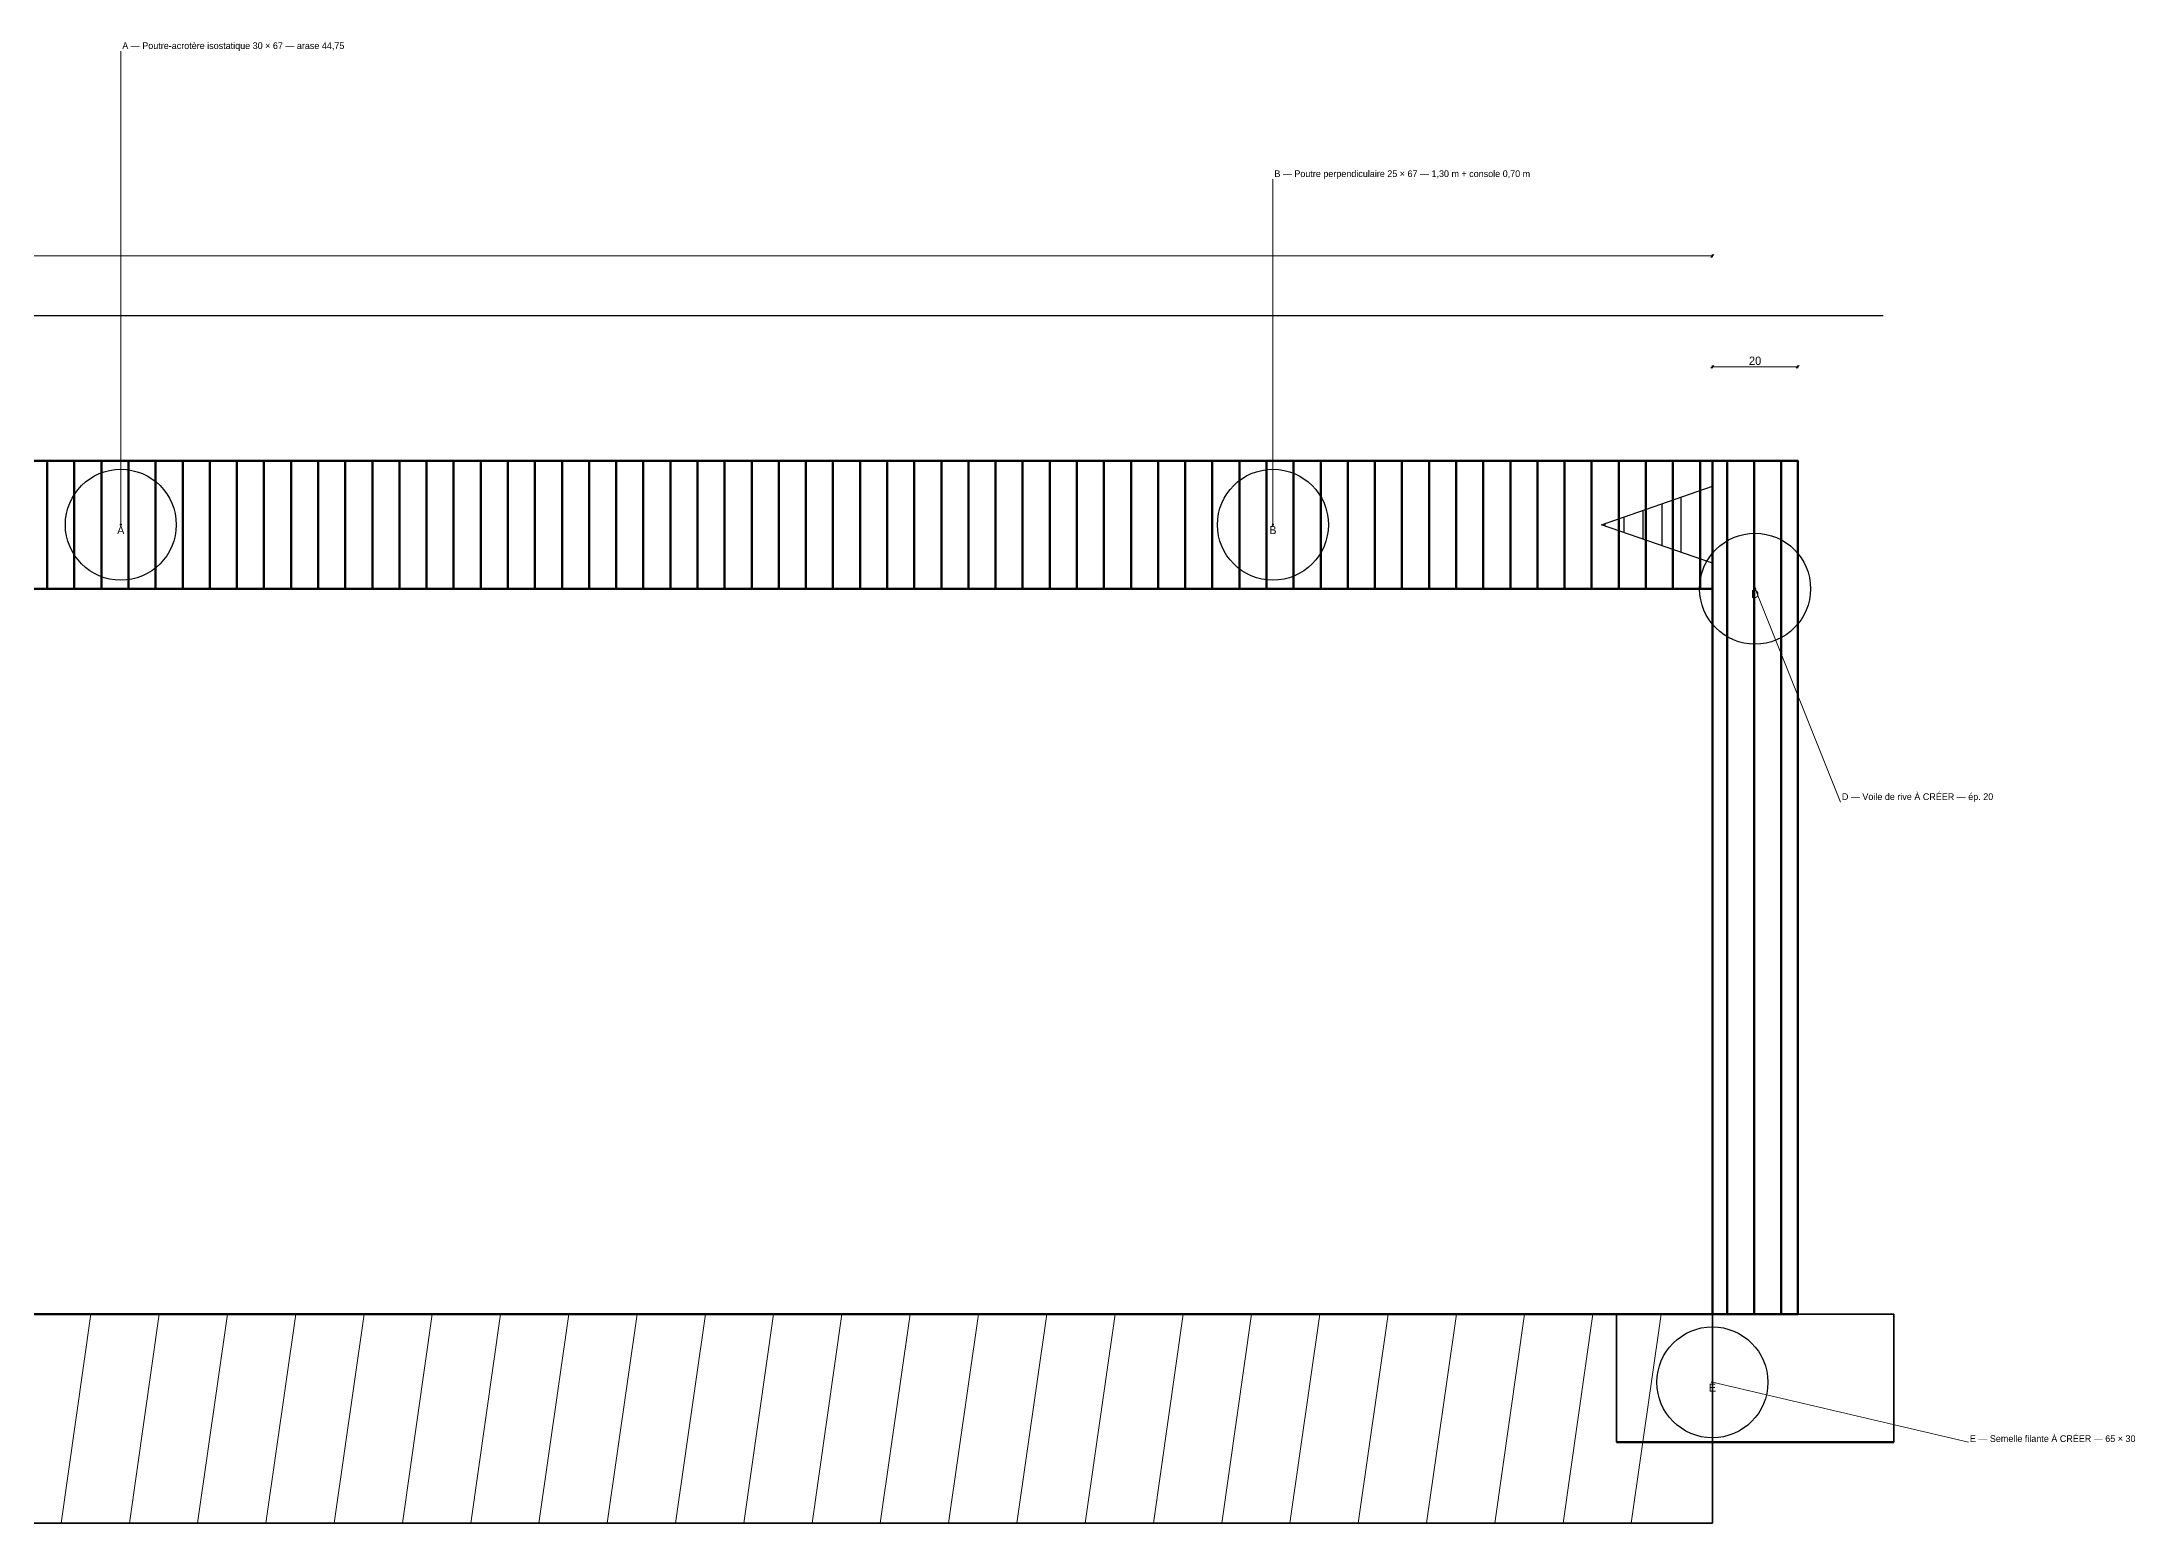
# Model space of a CAD drawing. Header units: centimetres. Extents: x -115 to 902, y -49 to 328.
# Drawn here: x 411.5 to 902.1, y -49 to 298.2 of the extents above; entities that cross this region are included whole.
import ezdxf

# ---------------------------------------------------------------- set-up
doc = ezdxf.new("R2010")
doc.units = ezdxf.units.CM
for name, color, linetype, lineweight in [('STR_COFFRAGE_BA', 6, 'CONTINUOUS', 50), ('STR_COTATIONS_TEXTES', 7, 'CONTINUOUS', 25), ('STR_EXISTANT', 7, 'CONTINUOUS', 18)]:
    doc.layers.add(name, color=color, linetype=linetype, lineweight=lineweight)

msp = doc.modelspace()

# ---------------------------------------------------------------- hatches: boundary and pattern name
at = {"layer": 'STR_COFFRAGE_BA'}
h = msp.add_hatch(dxfattribs=at)
h.set_pattern_fill('ANSI31', scale=2, angle=45)
h.paths.add_polyline_path([(0, 170), (803, 170), (803, 200), (0, 200)])
h = msp.add_hatch(dxfattribs=at)
h.set_pattern_fill('ANSI31', scale=2, angle=45)
h.paths.add_polyline_path([(803, 0), (823, 0), (823, 200), (803, 200)])
at = {"layer": 'STR_COTATIONS_TEXTES'}
h = msp.add_hatch(dxfattribs=at)
h.set_pattern_fill('ANSI31', scale=1.4, angle=45)
h.paths.add_polyline_path([(803, 176), (777, 185), (803, 194)])

# ---------------------------------------------------------------- linework, layer by layer
at = {"layer": 'STR_COFFRAGE_BA', "lineweight": 50}
msp.add_line((780.5, -30), (845.5, -30), dxfattribs=at)
for points in [[(0, 0), (803, 0), (803, 200), (0, 200), (0, 0)], [(0, 170), (803, 170), (803, 200), (0, 200), (0, 170)], [(803, 0), (823, 0), (823, 200), (803, 200), (803, 0)]]:
    msp.add_lwpolyline(points, dxfattribs=at)
at = {"layer": 'STR_COFFRAGE_BA', "lineweight": 35}
msp.add_lwpolyline([(780.5, -30), (845.5, -30), (845.5, 0), (780.5, 0), (780.5, -30)], dxfattribs=at)
at = {"layer": 'STR_COTATIONS_TEXTES', "lineweight": 18}
for p, q in [((430, 185), (430, 296)), ((700, 185), (700, 266)), ((0, 248), (803, 248)), ((803, 222), (823, 222)), ((813, 170), (833, 120)), ((803, -16), (863, -30))]:
    msp.add_line(p, q, dxfattribs=at)
at = {"layer": 'STR_COTATIONS_TEXTES', "lineweight": 25}
for p, q in [((802.65, 247.65), (803.35, 248.35)), ((803, 247.7), (803, 248.3)), ((-30, 234), (843, 234)), ((802.65, 221.65), (803.35, 222.35)), ((803, 221.7), (803, 222.3)), ((822.65, 221.65), (823.35, 222.35)), ((823, 221.7), (823, 222.3))]:
    msp.add_line(p, q, dxfattribs=at)
msp.add_lwpolyline([(803, 176), (777, 185), (803, 194), (803, 176)], dxfattribs=at)
for centre in [(430, 185), (700, 185), (813, 170), (803, -16)]:
    msp.add_circle(centre, 13, dxfattribs=at)
at = {"layer": 'STR_COTATIONS_TEXTES', "lineweight": 18}
for centre in [(430, 185), (700, 185), (813, 170), (803, -16)]:
    msp.add_circle(centre, 0.18, dxfattribs=at)
at = {"layer": 'STR_EXISTANT', "lineweight": 13}
for p, q in [((416, -49), (423, 0)), ((432, -49), (439, 0)), ((448, -49), (455, 0)), ((464, -49), (471, 0)), ((480, -49), (487, 0)), ((496, -49), (503, 0)), ((512, -49), (519, 0)), ((528, -49), (535, 0)), ((544, -49), (551, 0)), ((560, -49), (567, 0)), ((576, -49), (583, 0)), ((592, -49), (599, 0)), ((608, -49), (615, 0)), ((624, -49), (631, 0)), ((640, -49), (647, 0)), ((656, -49), (663, 0)), ((672, -49), (679, 0)), ((688, -49), (695, 0)), ((704, -49), (711, 0)), ((720, -49), (727, 0)), ((736, -49), (743, 0)), ((752, -49), (759, 0)), ((768, -49), (775, 0)), ((784, -49), (791, 0))]:
    msp.add_line(p, q, dxfattribs=at)
at = {"layer": 'STR_EXISTANT', "lineweight": 35}
msp.add_lwpolyline([(0, -49), (803, -49), (803, 0), (0, 0), (0, -49)], dxfattribs=at)

# ---------------------------------------------------------------- texts
at = {"layer": 'STR_COTATIONS_TEXTES'}
for s, insert, char_height, attachment_point in [('A — Poutre-acrotère isostatique 30 × 67 — arase 44,75', (430.35, 296), 1.575, 7), ('B — Poutre perpendiculaire 25 × 67 — 1,30 m + console 0,70 m', (700.35, 266), 1.575, 7), ('20', (813, 222.42), 1.95, 8), ('A', (430, 182.8), 1.88, 8), ('B', (700, 182.8), 1.88, 8), ('D', (813, 167.8), 1.88, 8), ('D — Voile de rive À CRÉER — ép. 20', (833.35, 120), 1.575, 7), ('E', (803, -18.2), 1.88, 8), ('E — Semelle filante À CRÉER — 65 × 30', (863.35, -30), 1.575, 7)]:
    msp.add_mtext(s, dxfattribs=dict(at, insert=insert, char_height=char_height, attachment_point=attachment_point))

doc.saveas('drawing.dxf')
